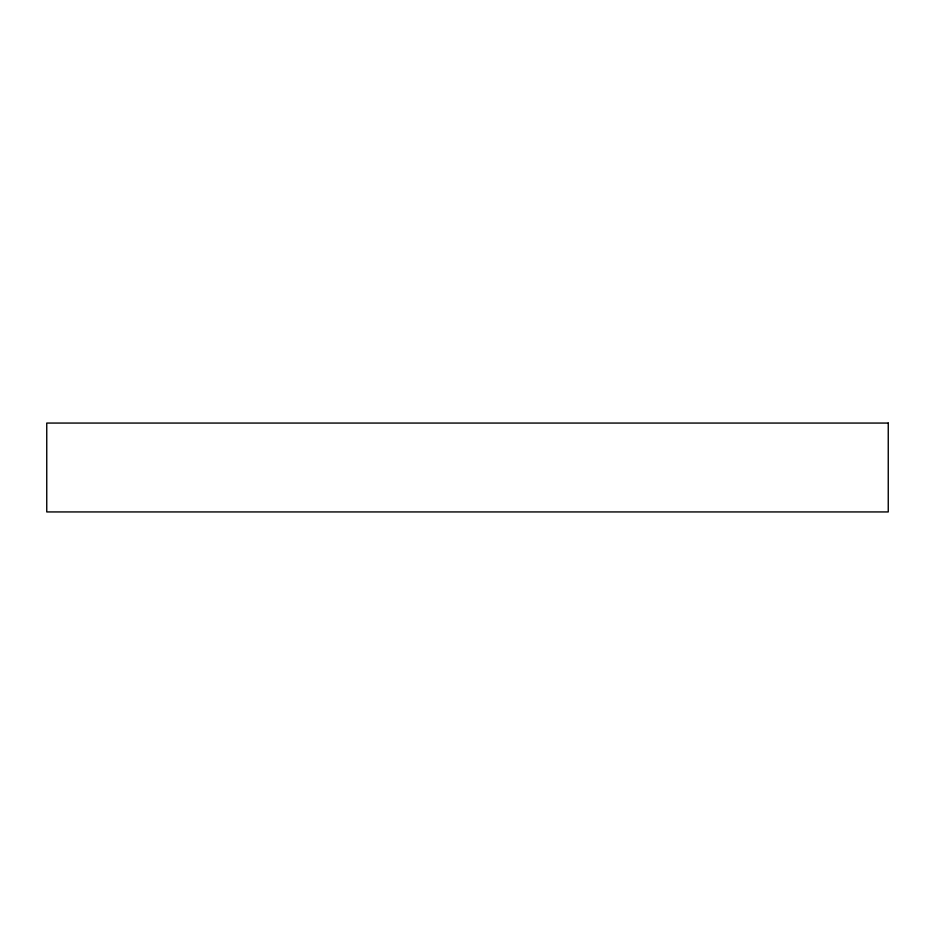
<?xml version="1.0" encoding="UTF-8"?>
<svg xmlns="http://www.w3.org/2000/svg" width="935" height="935" viewBox="0 0 935 935"><rect width="100%" height="100%" fill="white"/><g stroke="black" fill="none" stroke-linecap="round" stroke-linejoin="round"><path stroke-width="1.4" d="M888.25 423.064L46.75 423.064L46.75 511.936L888.25 511.936L888.25 423.064"/></g></svg>
